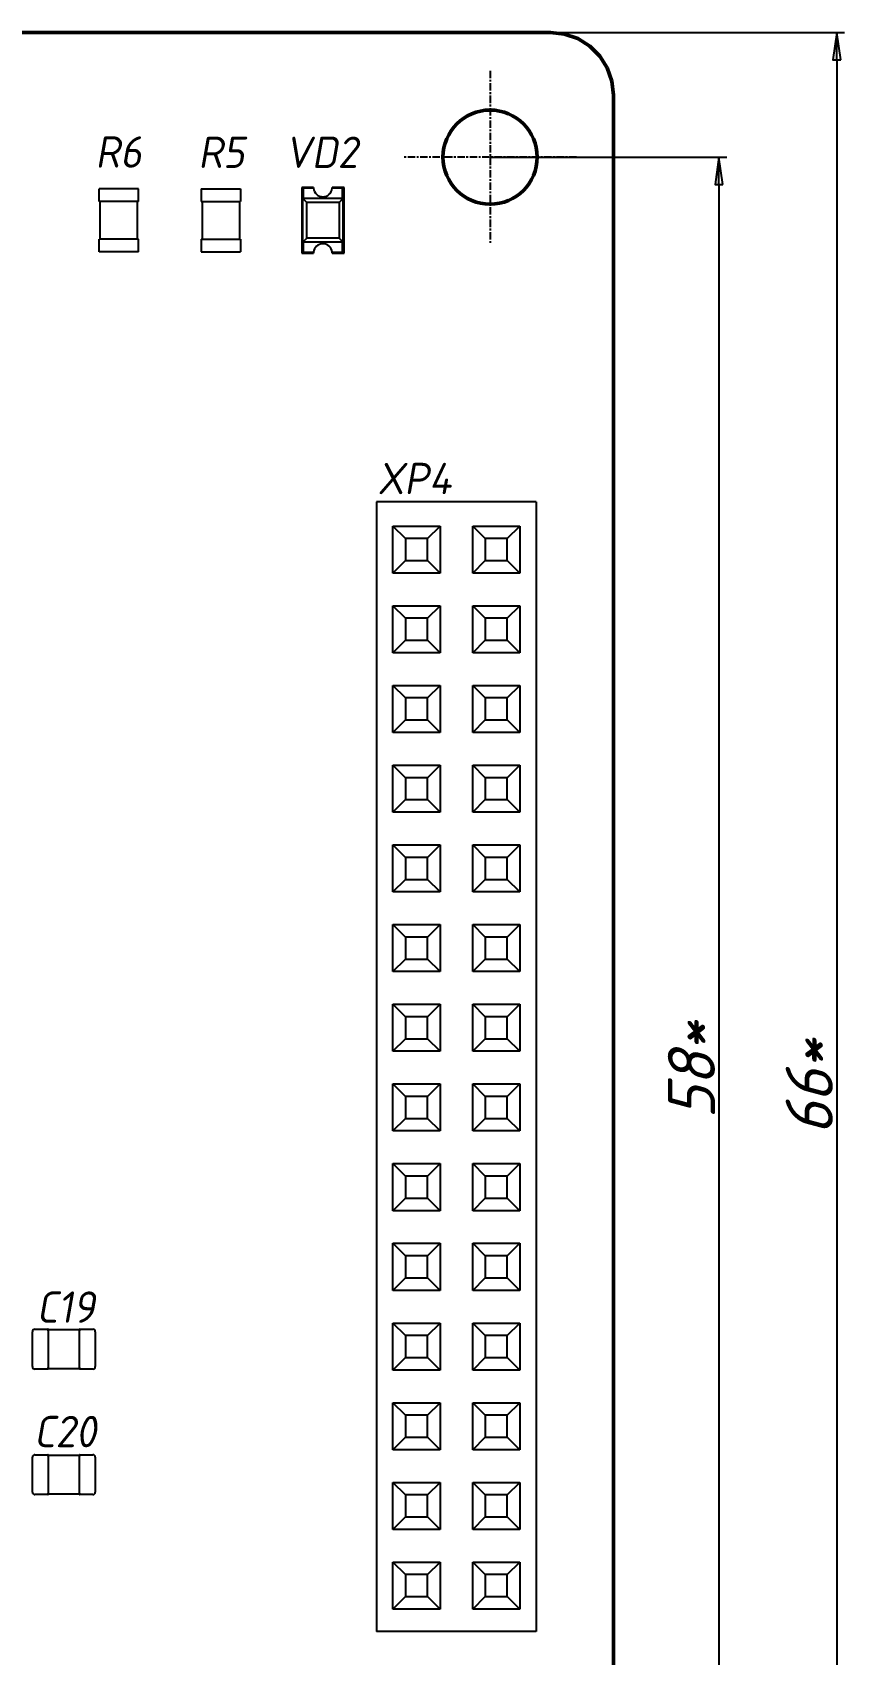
# Model space of a CAD drawing. Header units: inches. Extents: x -14 to 5184, y -66 to 1689.
# Drawn here: x 2704 to 2756, y 1071 to 1174.4 of the extents above; entities that cross this region are included whole.
import ezdxf

# ---------------------------------------------------------------- set-up
doc = ezdxf.new("R2010")
doc.units = ezdxf.units.IN
doc.header["$MEASUREMENT"] = 0
doc.linetypes.add('CHAIN', pattern=[0.7087, 0.4724, -0.0591, 0.1181, -0.0591])
for name, color, linetype, lineweight in [('Видимые тонкие (ГОСТ)', 7, 'Continuous', 25), ('Видимый контур (ГОСТ)', 7, 'Continuous', 50), ('Маркер центра (ГОСТ)', 7, 'Continuous', 25), ('Размер (ГОСТ)', 7, 'Continuous', 25)]:
    doc.layers.add(name, color=color, linetype=linetype, lineweight=lineweight)
doc.styles.add('Standart 3.0', font='gost_b.ttf', dxfattribs={"oblique": 15, "height": 3})
doc.styles.add('Standart2', font='gost_b.ttf', dxfattribs={"oblique": 10, "height": 2})
doc.dimstyles.new('Обычный (ГОСТ)', dxfattribs={"dimscale": 0.5, "dimtxt": 3.5, "dimasz": 3.5, "dimexe": 1, "dimexo": 0, "dimgap": 0.5, "dimtad": 1, "dimrnd": 1e-08, "dimtxsty": 'Standart 3.0', "dimblk": 'Filled-1', "dimblk1": 'Filled-1', "dimblk2": 'Filled-1', "dimcen": 0.09, "dimdle": 15, "dimclrd": 256, "dimclre": 256, "dimclrt": 256, "dimazin": 2, "dimtfac": 0.714286, "dimtmove": 0, "dimatfit": 3, "dimfxl": 1, "dimtolj": 1, "dimlwd": 25, "dimlwe": 25, "dimarcsym": 0})

# ---------------------------------------------------------------- blocks, each defined once
blk = doc.blocks.new('Filled-1')
at = {"color": 0}
for p, q in [((0, 0), (-1, 0.143)), ((-1, 0.143), (-1, -0.143)), ((-1, 0), (0, 0)), ((-1, -0.143), (0, 0))]:
    blk.add_line(p, q, dxfattribs=at)
at = {"color": 0, "flags": 128}
blk.add_lwpolyline([(-1, -0.143), (0, 0), (-1, 0.143), (-1, -0.143)], dxfattribs=at)
at = {"color": 0}
blk.add_solid([(-1, -0.143), (0, 0), (-1, 0.143), (-1, -0.143)], dxfattribs=at)
blk = doc.blocks.new('*D5')
at = {"layer": 'Размер (ГОСТ)', "lineweight": 25, "transparency": 16777216}
for p, q in [((2737.04, 1174.44), (2755.77, 1174.44)), ((2755.27, 1172.69), (2755.27, 1044.19)), ((2737.04, 1042.44), (2755.77, 1042.44))]:
    blk.add_line(p, q, dxfattribs=at)
at = {"layer": 'Размер (ГОСТ)', "lineweight": 25, "transparency": 16777216, "xscale": 1.75, "yscale": 1.75, "zscale": 1.75}
for p, rotation in [((2755.27, 1174.44), 90), ((2755.27, 1042.44), 270)]:
    blk.add_blockref('Filled-1', p, dxfattribs=dict(at, rotation=rotation))
at = {"layer": 'Размер (ГОСТ)', "transparency": 16777216, "insert": (2752.02, 1104.16), "char_height": 3, "attachment_point": 1, "rotation": 90, "style": 'Standart 3.0'}
blk.add_mtext('\\A1;{\\fGOST type B|b0|i0|c204|p0;66}*', dxfattribs=at)
blk = doc.blocks.new('*D6')
at = {"layer": 'Размер (ГОСТ)', "lineweight": 25, "transparency": 16777216}
for p, q in [((2733.19, 1166.49), (2748.27, 1166.49)), ((2747.77, 1164.74), (2747.77, 1052.21)), ((2733.04, 1050.46), (2748.27, 1050.46))]:
    blk.add_line(p, q, dxfattribs=at)
at = {"layer": 'Размер (ГОСТ)', "lineweight": 25, "transparency": 16777216, "xscale": 1.75, "yscale": 1.75, "zscale": 1.75}
for p, rotation in [((2747.77, 1166.49), 90), ((2747.77, 1050.46), 270)]:
    blk.add_blockref('Filled-1', p, dxfattribs=dict(at, rotation=rotation))
at = {"layer": 'Размер (ГОСТ)', "transparency": 16777216, "insert": (2744.52, 1103.37), "char_height": 3, "attachment_point": 1, "rotation": 90, "style": 'Standart 3.0'}
blk.add_mtext('\\A1; 58*', dxfattribs=at)

msp = doc.modelspace()

# ---------------------------------------------------------------- linework, layer by layer
at = {"layer": 'Видимые тонкие (ГОСТ)', "transparency": 33554687}
for p, q in [((2710.802, 1164.462), (2708.282, 1164.462)), ((2708.282, 1163.662), (2708.282, 1164.462)), ((2710.802, 1163.662), (2710.802, 1164.462)), ((2714.7817, 1164.462), (2717.3017, 1164.462)), ((2714.7817, 1164.462), (2714.7817, 1163.662)), ((2717.3017, 1164.462), (2717.3017, 1163.662)), ((2721.9418, 1164.562), (2721.1918, 1164.562)), ((2721.1918, 1164.562), (2721.1918, 1160.362)), ((2721.2918, 1164.5039), (2721.2918, 1163.862)), ((2721.9447, 1164.5039), (2721.2918, 1164.5039)), ((2723.7918, 1164.5039), (2723.139, 1164.5039)), ((2723.8918, 1164.562), (2723.1418, 1164.562)), ((2723.7918, 1163.862), (2723.7918, 1164.5039)), ((2723.8918, 1160.362), (2723.8918, 1164.562)), ((2710.802, 1163.662), (2708.282, 1163.662)), ((2708.342, 1163.662), (2708.342, 1161.262)), ((2710.742, 1161.262), (2710.742, 1163.662)), ((2714.7817, 1163.662), (2717.3017, 1163.662)), ((2714.8417, 1163.662), (2714.8417, 1161.262)), ((2717.2417, 1161.262), (2717.2417, 1163.662)), ((2721.2418, 1163.862), (2721.2472, 1163.862)), ((2721.2418, 1163.862), (2721.2418, 1161.062)), ((2721.2918, 1163.862), (2721.2472, 1163.862)), ((2721.5098, 1163.5995), (2721.2472, 1163.862)), ((2721.2918, 1163.862), (2723.7918, 1163.862)), ((2723.5739, 1163.5995), (2721.5098, 1163.5995)), ((2721.5098, 1161.3246), (2721.5098, 1163.5995)), ((2723.8365, 1163.862), (2723.5739, 1163.5995)), ((2723.5739, 1163.5995), (2723.5739, 1161.3246)), ((2723.8365, 1163.862), (2723.7918, 1163.862)), ((2723.8365, 1163.862), (2723.8418, 1163.862)), ((2723.8418, 1161.062), (2723.8418, 1163.862)), ((2710.802, 1161.262), (2708.282, 1161.262)), ((2708.282, 1160.462), (2708.282, 1161.262)), ((2710.802, 1160.462), (2710.802, 1161.262)), ((2714.7817, 1161.262), (2717.3017, 1161.262)), ((2714.7817, 1161.262), (2714.7817, 1160.462)), ((2717.3017, 1161.262), (2717.3017, 1160.462)), ((2721.2472, 1161.062), (2721.5098, 1161.3246)), ((2723.5739, 1161.3246), (2721.5098, 1161.3246)), ((2723.5739, 1161.3246), (2723.8365, 1161.062)), ((2710.802, 1160.462), (2708.282, 1160.462)), ((2714.7817, 1160.462), (2717.3017, 1160.462)), ((2721.1918, 1160.362), (2721.9418, 1160.362)), ((2721.2418, 1161.062), (2721.2472, 1161.062)), ((2721.2918, 1161.062), (2721.2472, 1161.062)), ((2721.2918, 1161.062), (2721.2918, 1160.4202)), ((2723.7918, 1161.062), (2721.2918, 1161.062)), ((2721.2918, 1160.4202), (2721.9447, 1160.4202)), ((2723.139, 1160.4202), (2723.7918, 1160.4202)), ((2723.1418, 1160.362), (2723.8918, 1160.362)), ((2723.8365, 1161.062), (2723.7918, 1161.062)), ((2723.7918, 1160.4202), (2723.7918, 1161.062)), ((2723.8365, 1161.062), (2723.8418, 1161.062)), ((2736.122, 1144.5122), (2725.962, 1144.5122)), ((2725.962, 1144.5122), (2725.962, 1072.514)), ((2736.122, 1144.5122), (2736.122, 1072.514)), ((2727.002, 1139.9722), (2727.002, 1142.9722)), ((2727.002, 1142.9722), (2730.002, 1142.9722)), ((2727.802, 1142.1722), (2727.002, 1142.9722)), ((2729.202, 1142.1722), (2730.002, 1142.9722)), ((2730.002, 1142.9722), (2730.002, 1139.9722)), ((2732.082, 1142.9722), (2735.082, 1142.9722)), ((2732.082, 1139.9722), (2732.082, 1142.9722)), ((2732.882, 1142.1722), (2732.082, 1142.9722)), ((2734.282, 1142.1722), (2735.082, 1142.9722)), ((2735.082, 1142.9722), (2735.082, 1139.9722)), ((2727.802, 1142.1722), (2727.802, 1140.7722)), ((2729.202, 1142.1722), (2727.802, 1142.1722)), ((2729.202, 1140.7722), (2729.202, 1142.1722)), ((2732.882, 1142.1722), (2732.882, 1140.7722)), ((2734.282, 1142.1722), (2732.882, 1142.1722)), ((2734.282, 1140.7722), (2734.282, 1142.1722)), ((2727.002, 1139.9722), (2727.802, 1140.7722)), ((2727.802, 1140.7722), (2729.202, 1140.7722)), ((2730.002, 1139.9722), (2729.202, 1140.7722)), ((2732.082, 1139.9722), (2732.882, 1140.7722)), ((2732.882, 1140.7722), (2734.282, 1140.7722)), ((2735.082, 1139.9722), (2734.282, 1140.7722)), ((2730.002, 1139.9722), (2727.002, 1139.9722)), ((2735.082, 1139.9722), (2732.082, 1139.9722)), ((2727.002, 1137.8922), (2730.002, 1137.8922)), ((2727.002, 1134.8922), (2727.002, 1137.8922)), ((2727.802, 1137.0922), (2727.002, 1137.8922)), ((2727.002, 1134.8922), (2727.002, 1137.8922)), ((2727.002, 1137.8922), (2730.002, 1137.8922)), ((2727.802, 1137.0922), (2727.002, 1137.8922)), ((2729.202, 1137.0922), (2730.002, 1137.8922)), ((2729.202, 1137.0922), (2730.002, 1137.8922)), ((2730.002, 1137.8922), (2730.002, 1134.8922)), ((2730.002, 1137.8922), (2730.002, 1134.8922)), ((2732.082, 1137.8922), (2735.082, 1137.8922)), ((2732.082, 1134.8922), (2732.082, 1137.8922)), ((2732.882, 1137.0922), (2732.082, 1137.8922)), ((2732.082, 1137.8922), (2735.082, 1137.8922)), ((2732.082, 1134.8922), (2732.082, 1137.8922)), ((2732.882, 1137.0922), (2732.082, 1137.8922)), ((2734.282, 1137.0922), (2735.082, 1137.8922)), ((2734.282, 1137.0922), (2735.082, 1137.8922)), ((2735.082, 1137.8922), (2735.082, 1134.8922)), ((2735.082, 1137.8922), (2735.082, 1134.8922)), ((2727.802, 1137.0922), (2727.802, 1135.6922)), ((2729.202, 1137.0922), (2727.802, 1137.0922)), ((2727.802, 1137.0922), (2727.802, 1135.6922)), ((2729.202, 1137.0922), (2727.802, 1137.0922)), ((2729.202, 1135.6922), (2729.202, 1137.0922)), ((2729.202, 1135.6922), (2729.202, 1137.0922)), ((2732.882, 1137.0922), (2732.882, 1135.6922)), ((2734.282, 1137.0922), (2732.882, 1137.0922)), ((2732.882, 1137.0922), (2732.882, 1135.6922)), ((2734.282, 1137.0922), (2732.882, 1137.0922)), ((2734.282, 1135.6922), (2734.282, 1137.0922)), ((2734.282, 1135.6922), (2734.282, 1137.0922)), ((2727.002, 1134.8922), (2727.802, 1135.6922)), ((2727.002, 1134.8922), (2727.802, 1135.6922)), ((2727.802, 1135.6922), (2729.202, 1135.6922)), ((2727.802, 1135.6922), (2729.202, 1135.6922)), ((2730.002, 1134.8922), (2729.202, 1135.6922)), ((2730.002, 1134.8922), (2729.202, 1135.6922)), ((2732.082, 1134.8922), (2732.882, 1135.6922)), ((2732.082, 1134.8922), (2732.882, 1135.6922)), ((2732.882, 1135.6922), (2734.282, 1135.6922)), ((2732.882, 1135.6922), (2734.282, 1135.6922)), ((2735.082, 1134.8922), (2734.282, 1135.6922)), ((2735.082, 1134.8922), (2734.282, 1135.6922)), ((2730.002, 1134.8922), (2727.002, 1134.8922)), ((2730.002, 1134.8922), (2727.002, 1134.8922)), ((2735.082, 1134.8922), (2732.082, 1134.8922)), ((2735.082, 1134.8922), (2732.082, 1134.8922)), ((2727.002, 1132.8122), (2730.002, 1132.8122)), ((2727.002, 1129.8122), (2727.002, 1132.8122)), ((2727.802, 1132.0122), (2727.002, 1132.8122)), ((2727.002, 1129.8122), (2727.002, 1132.8122)), ((2727.002, 1132.8122), (2730.002, 1132.8122)), ((2727.802, 1132.0122), (2727.002, 1132.8122)), ((2729.202, 1132.0122), (2730.002, 1132.8122)), ((2729.202, 1132.0122), (2730.002, 1132.8122)), ((2730.002, 1132.8122), (2730.002, 1129.8122)), ((2730.002, 1132.8122), (2730.002, 1129.8122)), ((2732.082, 1132.8122), (2735.082, 1132.8122)), ((2732.082, 1129.8122), (2732.082, 1132.8122)), ((2732.882, 1132.0122), (2732.082, 1132.8122)), ((2732.082, 1132.8122), (2735.082, 1132.8122)), ((2732.082, 1129.8122), (2732.082, 1132.8122)), ((2732.882, 1132.0122), (2732.082, 1132.8122)), ((2734.282, 1132.0122), (2735.082, 1132.8122)), ((2734.282, 1132.0122), (2735.082, 1132.8122)), ((2735.082, 1132.8122), (2735.082, 1129.8122)), ((2735.082, 1132.8122), (2735.082, 1129.8122)), ((2727.802, 1132.0122), (2727.802, 1130.6122)), ((2729.202, 1132.0122), (2727.802, 1132.0122)), ((2727.802, 1132.0122), (2727.802, 1130.6122)), ((2729.202, 1132.0122), (2727.802, 1132.0122)), ((2729.202, 1130.6122), (2729.202, 1132.0122)), ((2729.202, 1130.6122), (2729.202, 1132.0122)), ((2732.882, 1132.0122), (2732.882, 1130.6122)), ((2734.282, 1132.0122), (2732.882, 1132.0122)), ((2732.882, 1132.0122), (2732.882, 1130.6122)), ((2734.282, 1132.0122), (2732.882, 1132.0122)), ((2734.282, 1130.6122), (2734.282, 1132.0122)), ((2734.282, 1130.6122), (2734.282, 1132.0122)), ((2727.002, 1129.8122), (2727.802, 1130.6122)), ((2727.002, 1129.8122), (2727.802, 1130.6122)), ((2727.802, 1130.6122), (2729.202, 1130.6122)), ((2727.802, 1130.6122), (2729.202, 1130.6122)), ((2730.002, 1129.8122), (2729.202, 1130.6122)), ((2730.002, 1129.8122), (2729.202, 1130.6122)), ((2732.082, 1129.8122), (2732.882, 1130.6122)), ((2732.082, 1129.8122), (2732.882, 1130.6122)), ((2732.882, 1130.6122), (2734.282, 1130.6122)), ((2732.882, 1130.6122), (2734.282, 1130.6122)), ((2735.082, 1129.8122), (2734.282, 1130.6122)), ((2735.082, 1129.8122), (2734.282, 1130.6122)), ((2730.002, 1129.8122), (2727.002, 1129.8122)), ((2730.002, 1129.8122), (2727.002, 1129.8122)), ((2735.082, 1129.8122), (2732.082, 1129.8122)), ((2735.082, 1129.8122), (2732.082, 1129.8122)), ((2727.002, 1127.7322), (2730.002, 1127.7322)), ((2727.002, 1124.7322), (2727.002, 1127.7322)), ((2727.802, 1126.9322), (2727.002, 1127.7322)), ((2727.002, 1124.7322), (2727.002, 1127.7322)), ((2727.002, 1127.7322), (2730.002, 1127.7322)), ((2727.802, 1126.9322), (2727.002, 1127.7322)), ((2729.202, 1126.9322), (2730.002, 1127.7322)), ((2729.202, 1126.9322), (2730.002, 1127.7322)), ((2730.002, 1127.7322), (2730.002, 1124.7322)), ((2730.002, 1127.7322), (2730.002, 1124.7322)), ((2732.082, 1127.7322), (2735.082, 1127.7322)), ((2732.082, 1124.7322), (2732.082, 1127.7322)), ((2732.882, 1126.9322), (2732.082, 1127.7322)), ((2732.082, 1127.7322), (2735.082, 1127.7322)), ((2732.082, 1124.7322), (2732.082, 1127.7322)), ((2732.882, 1126.9322), (2732.082, 1127.7322)), ((2734.282, 1126.9322), (2735.082, 1127.7322)), ((2734.282, 1126.9322), (2735.082, 1127.7322)), ((2735.082, 1127.7322), (2735.082, 1124.7322)), ((2735.082, 1127.7322), (2735.082, 1124.7322)), ((2727.802, 1126.9322), (2727.802, 1125.5322)), ((2729.202, 1126.9322), (2727.802, 1126.9322)), ((2727.802, 1126.9322), (2727.802, 1125.5322)), ((2729.202, 1126.9322), (2727.802, 1126.9322)), ((2729.202, 1125.5322), (2729.202, 1126.9322)), ((2729.202, 1125.5322), (2729.202, 1126.9322)), ((2732.882, 1126.9322), (2732.882, 1125.5322)), ((2734.282, 1126.9322), (2732.882, 1126.9322)), ((2732.882, 1126.9322), (2732.882, 1125.5322)), ((2734.282, 1126.9322), (2732.882, 1126.9322)), ((2734.282, 1125.5322), (2734.282, 1126.9322)), ((2734.282, 1125.5322), (2734.282, 1126.9322)), ((2727.002, 1124.7322), (2727.802, 1125.5322)), ((2727.002, 1124.7322), (2727.802, 1125.5322)), ((2727.802, 1125.5322), (2729.202, 1125.5322)), ((2727.802, 1125.5322), (2729.202, 1125.5322)), ((2730.002, 1124.7322), (2729.202, 1125.5322)), ((2730.002, 1124.7322), (2729.202, 1125.5322)), ((2732.082, 1124.7322), (2732.882, 1125.5322)), ((2732.082, 1124.7322), (2732.882, 1125.5322)), ((2732.882, 1125.5322), (2734.282, 1125.5322)), ((2732.882, 1125.5322), (2734.282, 1125.5322)), ((2735.082, 1124.7322), (2734.282, 1125.5322)), ((2735.082, 1124.7322), (2734.282, 1125.5322)), ((2730.002, 1124.7322), (2727.002, 1124.7322)), ((2730.002, 1124.7322), (2727.002, 1124.7322)), ((2735.082, 1124.7322), (2732.082, 1124.7322)), ((2735.082, 1124.7322), (2732.082, 1124.7322)), ((2727.002, 1122.6522), (2730.002, 1122.6522)), ((2727.002, 1119.6522), (2727.002, 1122.6522)), ((2727.802, 1121.8522), (2727.002, 1122.6522)), ((2727.002, 1119.6522), (2727.002, 1122.6522)), ((2727.002, 1122.6522), (2730.002, 1122.6522)), ((2727.802, 1121.8522), (2727.002, 1122.6522)), ((2729.202, 1121.8522), (2730.002, 1122.6522)), ((2729.202, 1121.8522), (2730.002, 1122.6522)), ((2730.002, 1122.6522), (2730.002, 1119.6522)), ((2730.002, 1122.6522), (2730.002, 1119.6522)), ((2732.082, 1122.6522), (2735.082, 1122.6522)), ((2732.082, 1119.6522), (2732.082, 1122.6522)), ((2732.882, 1121.8522), (2732.082, 1122.6522)), ((2732.082, 1122.6522), (2735.082, 1122.6522)), ((2732.082, 1119.6522), (2732.082, 1122.6522)), ((2732.882, 1121.8522), (2732.082, 1122.6522)), ((2734.282, 1121.8522), (2735.082, 1122.6522)), ((2734.282, 1121.8522), (2735.082, 1122.6522)), ((2735.082, 1122.6522), (2735.082, 1119.6522)), ((2735.082, 1122.6522), (2735.082, 1119.6522)), ((2727.802, 1121.8522), (2727.802, 1120.4522)), ((2729.202, 1121.8522), (2727.802, 1121.8522)), ((2727.802, 1121.8522), (2727.802, 1120.4522)), ((2729.202, 1121.8522), (2727.802, 1121.8522)), ((2729.202, 1120.4522), (2729.202, 1121.8522)), ((2729.202, 1120.4522), (2729.202, 1121.8522)), ((2732.882, 1121.8522), (2732.882, 1120.4522)), ((2734.282, 1121.8522), (2732.882, 1121.8522)), ((2732.882, 1121.8522), (2732.882, 1120.4522)), ((2734.282, 1121.8522), (2732.882, 1121.8522)), ((2734.282, 1120.4522), (2734.282, 1121.8522)), ((2734.282, 1120.4522), (2734.282, 1121.8522)), ((2727.002, 1119.6522), (2727.802, 1120.4522)), ((2727.002, 1119.6522), (2727.802, 1120.4522)), ((2727.802, 1120.4522), (2729.202, 1120.4522)), ((2727.802, 1120.4522), (2729.202, 1120.4522)), ((2730.002, 1119.6522), (2729.202, 1120.4522)), ((2730.002, 1119.6522), (2729.202, 1120.4522)), ((2732.082, 1119.6522), (2732.882, 1120.4522)), ((2732.082, 1119.6522), (2732.882, 1120.4522)), ((2732.882, 1120.4522), (2734.282, 1120.4522)), ((2732.882, 1120.4522), (2734.282, 1120.4522)), ((2735.082, 1119.6522), (2734.282, 1120.4522)), ((2735.082, 1119.6522), (2734.282, 1120.4522)), ((2730.002, 1119.6522), (2727.002, 1119.6522)), ((2730.002, 1119.6522), (2727.002, 1119.6522)), ((2735.082, 1119.6522), (2732.082, 1119.6522)), ((2735.082, 1119.6522), (2732.082, 1119.6522)), ((2727.002, 1117.5722), (2730.002, 1117.5722)), ((2727.002, 1114.5722), (2727.002, 1117.5722)), ((2727.802, 1116.7722), (2727.002, 1117.5722)), ((2727.002, 1114.5722), (2727.002, 1117.5722)), ((2727.002, 1117.5722), (2730.002, 1117.5722)), ((2727.802, 1116.7722), (2727.002, 1117.5722)), ((2727.802, 1116.7722), (2727.802, 1115.3722)), ((2729.202, 1116.7722), (2727.802, 1116.7722)), ((2727.802, 1116.7722), (2727.802, 1115.3722)), ((2729.202, 1116.7722), (2727.802, 1116.7722)), ((2729.202, 1116.7722), (2730.002, 1117.5722)), ((2729.202, 1116.7722), (2730.002, 1117.5722)), ((2729.202, 1115.3722), (2729.202, 1116.7722)), ((2729.202, 1115.3722), (2729.202, 1116.7722)), ((2730.002, 1117.5722), (2730.002, 1114.5722)), ((2730.002, 1117.5722), (2730.002, 1114.5722)), ((2732.082, 1117.5722), (2735.082, 1117.5722)), ((2732.082, 1114.5722), (2732.082, 1117.5722)), ((2732.882, 1116.7722), (2732.082, 1117.5722)), ((2732.082, 1117.5722), (2735.082, 1117.5722)), ((2732.082, 1114.5722), (2732.082, 1117.5722)), ((2732.882, 1116.7722), (2732.082, 1117.5722)), ((2732.882, 1116.7722), (2732.882, 1115.3722)), ((2734.282, 1116.7722), (2732.882, 1116.7722)), ((2732.882, 1116.7722), (2732.882, 1115.3722)), ((2734.282, 1116.7722), (2732.882, 1116.7722)), ((2734.282, 1116.7722), (2735.082, 1117.5722)), ((2734.282, 1116.7722), (2735.082, 1117.5722)), ((2734.282, 1115.3722), (2734.282, 1116.7722)), ((2734.282, 1115.3722), (2734.282, 1116.7722)), ((2735.082, 1117.5722), (2735.082, 1114.5722)), ((2735.082, 1117.5722), (2735.082, 1114.5722)), ((2727.002, 1114.5722), (2727.802, 1115.3722)), ((2727.002, 1114.5722), (2727.802, 1115.3722)), ((2727.802, 1115.3722), (2729.202, 1115.3722)), ((2727.802, 1115.3722), (2729.202, 1115.3722)), ((2730.002, 1114.5722), (2729.202, 1115.3722)), ((2730.002, 1114.5722), (2729.202, 1115.3722)), ((2732.082, 1114.5722), (2732.882, 1115.3722)), ((2732.082, 1114.5722), (2732.882, 1115.3722)), ((2732.882, 1115.3722), (2734.282, 1115.3722)), ((2732.882, 1115.3722), (2734.282, 1115.3722)), ((2735.082, 1114.5722), (2734.282, 1115.3722)), ((2735.082, 1114.5722), (2734.282, 1115.3722)), ((2730.002, 1114.5722), (2727.002, 1114.5722)), ((2730.002, 1114.5722), (2727.002, 1114.5722)), ((2735.082, 1114.5722), (2732.082, 1114.5722)), ((2735.082, 1114.5722), (2732.082, 1114.5722)), ((2727.002, 1112.4922), (2730.002, 1112.4922)), ((2727.002, 1109.4922), (2727.002, 1112.4922)), ((2727.802, 1111.6922), (2727.002, 1112.4922)), ((2727.002, 1109.4922), (2727.002, 1112.4922)), ((2727.002, 1112.4922), (2730.002, 1112.4922)), ((2727.802, 1111.6922), (2727.002, 1112.4922)), ((2727.802, 1111.6922), (2727.802, 1110.2922)), ((2729.202, 1111.6922), (2727.802, 1111.6922)), ((2727.802, 1111.6922), (2727.802, 1110.2922)), ((2729.202, 1111.6922), (2727.802, 1111.6922)), ((2729.202, 1111.6922), (2730.002, 1112.4922)), ((2729.202, 1111.6922), (2730.002, 1112.4922)), ((2729.202, 1110.2922), (2729.202, 1111.6922)), ((2729.202, 1110.2922), (2729.202, 1111.6922)), ((2730.002, 1112.4922), (2730.002, 1109.4922)), ((2730.002, 1112.4922), (2730.002, 1109.4922)), ((2732.082, 1112.4922), (2735.082, 1112.4922)), ((2732.082, 1109.4922), (2732.082, 1112.4922)), ((2732.882, 1111.6922), (2732.082, 1112.4922)), ((2732.082, 1112.4922), (2735.082, 1112.4922)), ((2732.082, 1109.4922), (2732.082, 1112.4922)), ((2732.882, 1111.6922), (2732.082, 1112.4922)), ((2732.882, 1111.6922), (2732.882, 1110.2922)), ((2734.282, 1111.6922), (2732.882, 1111.6922)), ((2732.882, 1111.6922), (2732.882, 1110.2922)), ((2734.282, 1111.6922), (2732.882, 1111.6922)), ((2734.282, 1111.6922), (2735.082, 1112.4922)), ((2734.282, 1111.6922), (2735.082, 1112.4922)), ((2734.282, 1110.2922), (2734.282, 1111.6922)), ((2734.282, 1110.2922), (2734.282, 1111.6922)), ((2735.082, 1112.4922), (2735.082, 1109.4922)), ((2735.082, 1112.4922), (2735.082, 1109.4922)), ((2727.002, 1109.4922), (2727.802, 1110.2922)), ((2727.002, 1109.4922), (2727.802, 1110.2922)), ((2730.002, 1109.4922), (2727.002, 1109.4922)), ((2730.002, 1109.4922), (2727.002, 1109.4922)), ((2727.802, 1110.2922), (2729.202, 1110.2922)), ((2727.802, 1110.2922), (2729.202, 1110.2922)), ((2730.002, 1109.4922), (2729.202, 1110.2922)), ((2730.002, 1109.4922), (2729.202, 1110.2922)), ((2732.082, 1109.4922), (2732.882, 1110.2922)), ((2732.082, 1109.4922), (2732.882, 1110.2922)), ((2735.082, 1109.4922), (2732.082, 1109.4922)), ((2735.082, 1109.4922), (2732.082, 1109.4922)), ((2732.882, 1110.2922), (2734.282, 1110.2922)), ((2732.882, 1110.2922), (2734.282, 1110.2922)), ((2735.082, 1109.4922), (2734.282, 1110.2922)), ((2735.082, 1109.4922), (2734.282, 1110.2922)), ((2727.002, 1107.4122), (2730.002, 1107.4122)), ((2727.002, 1104.4122), (2727.002, 1107.4122)), ((2727.802, 1106.6122), (2727.002, 1107.4122)), ((2727.002, 1104.4122), (2727.002, 1107.4122)), ((2727.002, 1107.4122), (2730.002, 1107.4122)), ((2727.802, 1106.6122), (2727.002, 1107.4122)), ((2729.202, 1106.6122), (2730.002, 1107.4122)), ((2729.202, 1106.6122), (2730.002, 1107.4122)), ((2730.002, 1107.4122), (2730.002, 1104.4122)), ((2730.002, 1107.4122), (2730.002, 1104.4122)), ((2732.082, 1107.4122), (2735.082, 1107.4122)), ((2732.082, 1104.4122), (2732.082, 1107.4122)), ((2732.882, 1106.6122), (2732.082, 1107.4122)), ((2732.082, 1107.4122), (2735.082, 1107.4122)), ((2732.082, 1104.4122), (2732.082, 1107.4122)), ((2732.882, 1106.6122), (2732.082, 1107.4122)), ((2734.282, 1106.6122), (2735.082, 1107.4122)), ((2734.282, 1106.6122), (2735.082, 1107.4122)), ((2735.082, 1107.4122), (2735.082, 1104.4122)), ((2735.082, 1107.4122), (2735.082, 1104.4122)), ((2727.802, 1106.6122), (2727.802, 1105.2122)), ((2729.202, 1106.6122), (2727.802, 1106.6122)), ((2727.802, 1106.6122), (2727.802, 1105.2122)), ((2729.202, 1106.6122), (2727.802, 1106.6122)), ((2729.202, 1105.2122), (2729.202, 1106.6122)), ((2729.202, 1105.2122), (2729.202, 1106.6122)), ((2732.882, 1106.6122), (2732.882, 1105.2122)), ((2734.282, 1106.6122), (2732.882, 1106.6122)), ((2732.882, 1106.6122), (2732.882, 1105.2122)), ((2734.282, 1106.6122), (2732.882, 1106.6122)), ((2734.282, 1105.2122), (2734.282, 1106.6122)), ((2734.282, 1105.2122), (2734.282, 1106.6122)), ((2727.002, 1104.4122), (2727.802, 1105.2122)), ((2727.002, 1104.4122), (2727.802, 1105.2122)), ((2730.002, 1104.4122), (2727.002, 1104.4122)), ((2730.002, 1104.4122), (2727.002, 1104.4122)), ((2727.802, 1105.2122), (2729.202, 1105.2122)), ((2727.802, 1105.2122), (2729.202, 1105.2122)), ((2730.002, 1104.4122), (2729.202, 1105.2122)), ((2730.002, 1104.4122), (2729.202, 1105.2122)), ((2732.082, 1104.4122), (2732.882, 1105.2122)), ((2732.082, 1104.4122), (2732.882, 1105.2122)), ((2735.082, 1104.4122), (2732.082, 1104.4122)), ((2735.082, 1104.4122), (2732.082, 1104.4122)), ((2732.882, 1105.2122), (2734.282, 1105.2122)), ((2732.882, 1105.2122), (2734.282, 1105.2122)), ((2735.082, 1104.4122), (2734.282, 1105.2122)), ((2735.082, 1104.4122), (2734.282, 1105.2122)), ((2727.002, 1102.3322), (2730.002, 1102.3322)), ((2727.002, 1099.3322), (2727.002, 1102.3322)), ((2727.802, 1101.5322), (2727.002, 1102.3322)), ((2727.002, 1099.3322), (2727.002, 1102.3322)), ((2727.002, 1102.3322), (2730.002, 1102.3322)), ((2727.802, 1101.5322), (2727.002, 1102.3322)), ((2729.202, 1101.5322), (2730.002, 1102.3322)), ((2729.202, 1101.5322), (2730.002, 1102.3322)), ((2730.002, 1102.3322), (2730.002, 1099.3322)), ((2730.002, 1102.3322), (2730.002, 1099.3322)), ((2732.082, 1102.3322), (2735.082, 1102.3322)), ((2732.082, 1099.3322), (2732.082, 1102.3322)), ((2732.882, 1101.5322), (2732.082, 1102.3322)), ((2732.082, 1102.3322), (2735.082, 1102.3322)), ((2732.082, 1099.3322), (2732.082, 1102.3322)), ((2732.882, 1101.5322), (2732.082, 1102.3322)), ((2734.282, 1101.5322), (2735.082, 1102.3322)), ((2734.282, 1101.5322), (2735.082, 1102.3322)), ((2735.082, 1102.3322), (2735.082, 1099.3322)), ((2735.082, 1102.3322), (2735.082, 1099.3322)), ((2727.802, 1101.5322), (2727.802, 1100.1322)), ((2729.202, 1101.5322), (2727.802, 1101.5322)), ((2727.802, 1101.5322), (2727.802, 1100.1322)), ((2729.202, 1101.5322), (2727.802, 1101.5322)), ((2729.202, 1100.1322), (2729.202, 1101.5322)), ((2729.202, 1100.1322), (2729.202, 1101.5322)), ((2732.882, 1101.5322), (2732.882, 1100.1322)), ((2734.282, 1101.5322), (2732.882, 1101.5322)), ((2732.882, 1101.5322), (2732.882, 1100.1322)), ((2734.282, 1101.5322), (2732.882, 1101.5322)), ((2734.282, 1100.1322), (2734.282, 1101.5322)), ((2734.282, 1100.1322), (2734.282, 1101.5322)), ((2727.002, 1099.3322), (2727.802, 1100.1322)), ((2727.002, 1099.3322), (2727.802, 1100.1322)), ((2730.002, 1099.3322), (2727.002, 1099.3322)), ((2730.002, 1099.3322), (2727.002, 1099.3322)), ((2727.802, 1100.1322), (2729.202, 1100.1322)), ((2727.802, 1100.1322), (2729.202, 1100.1322)), ((2730.002, 1099.3322), (2729.202, 1100.1322)), ((2730.002, 1099.3322), (2729.202, 1100.1322)), ((2732.082, 1099.3322), (2732.882, 1100.1322)), ((2732.082, 1099.3322), (2732.882, 1100.1322)), ((2735.082, 1099.3322), (2732.082, 1099.3322)), ((2735.082, 1099.3322), (2732.082, 1099.3322)), ((2732.882, 1100.1322), (2734.282, 1100.1322)), ((2732.882, 1100.1322), (2734.282, 1100.1322)), ((2735.082, 1099.3322), (2734.282, 1100.1322)), ((2735.082, 1099.3322), (2734.282, 1100.1322)), ((2727.002, 1097.2522), (2730.002, 1097.2522)), ((2727.002, 1094.2522), (2727.002, 1097.2522)), ((2727.802, 1096.4522), (2727.002, 1097.2522)), ((2727.002, 1094.2522), (2727.002, 1097.2522)), ((2727.002, 1097.2522), (2730.002, 1097.2522)), ((2727.802, 1096.4522), (2727.002, 1097.2522)), ((2729.202, 1096.4522), (2730.002, 1097.2522)), ((2729.202, 1096.4522), (2730.002, 1097.2522)), ((2730.002, 1097.2522), (2730.002, 1094.2522)), ((2730.002, 1097.2522), (2730.002, 1094.2522)), ((2732.082, 1097.2522), (2735.082, 1097.2522)), ((2732.082, 1094.2522), (2732.082, 1097.2522)), ((2732.882, 1096.4522), (2732.082, 1097.2522)), ((2732.082, 1097.2522), (2735.082, 1097.2522)), ((2732.082, 1094.2522), (2732.082, 1097.2522)), ((2732.882, 1096.4522), (2732.082, 1097.2522)), ((2734.282, 1096.4522), (2735.082, 1097.2522)), ((2734.282, 1096.4522), (2735.082, 1097.2522)), ((2735.082, 1097.2522), (2735.082, 1094.2522)), ((2735.082, 1097.2522), (2735.082, 1094.2522)), ((2727.802, 1096.4522), (2727.802, 1095.0522)), ((2729.202, 1096.4522), (2727.802, 1096.4522)), ((2727.802, 1096.4522), (2727.802, 1095.0522)), ((2729.202, 1096.4522), (2727.802, 1096.4522)), ((2729.202, 1095.0522), (2729.202, 1096.4522)), ((2729.202, 1095.0522), (2729.202, 1096.4522)), ((2732.882, 1096.4522), (2732.882, 1095.0522)), ((2734.282, 1096.4522), (2732.882, 1096.4522)), ((2732.882, 1096.4522), (2732.882, 1095.0522)), ((2734.282, 1096.4522), (2732.882, 1096.4522)), ((2734.282, 1095.0522), (2734.282, 1096.4522)), ((2734.282, 1095.0522), (2734.282, 1096.4522)), ((2727.002, 1094.2522), (2727.802, 1095.0522)), ((2727.002, 1094.2522), (2727.802, 1095.0522)), ((2727.802, 1095.0522), (2729.202, 1095.0522)), ((2727.802, 1095.0522), (2729.202, 1095.0522)), ((2730.002, 1094.2522), (2729.202, 1095.0522)), ((2730.002, 1094.2522), (2729.202, 1095.0522)), ((2732.082, 1094.2522), (2732.882, 1095.0522)), ((2732.082, 1094.2522), (2732.882, 1095.0522)), ((2732.882, 1095.0522), (2734.282, 1095.0522)), ((2732.882, 1095.0522), (2734.282, 1095.0522)), ((2735.082, 1094.2522), (2734.282, 1095.0522)), ((2735.082, 1094.2522), (2734.282, 1095.0522)), ((2730.002, 1094.2522), (2727.002, 1094.2522)), ((2730.002, 1094.2522), (2727.002, 1094.2522)), ((2735.082, 1094.2522), (2732.082, 1094.2522)), ((2735.082, 1094.2522), (2732.082, 1094.2522)), ((2727.002, 1092.1722), (2730.002, 1092.1722)), ((2727.002, 1089.1722), (2727.002, 1092.1722)), ((2727.802, 1091.3722), (2727.002, 1092.1722)), ((2727.002, 1089.1722), (2727.002, 1092.1722)), ((2727.002, 1092.1722), (2730.002, 1092.1722)), ((2727.802, 1091.3722), (2727.002, 1092.1722)), ((2729.202, 1091.3722), (2730.002, 1092.1722)), ((2729.202, 1091.3722), (2730.002, 1092.1722)), ((2730.002, 1092.1722), (2730.002, 1089.1722)), ((2730.002, 1092.1722), (2730.002, 1089.1722)), ((2732.082, 1092.1722), (2735.082, 1092.1722)), ((2732.082, 1089.1722), (2732.082, 1092.1722)), ((2732.882, 1091.3722), (2732.082, 1092.1722)), ((2732.082, 1092.1722), (2735.082, 1092.1722)), ((2732.082, 1089.1722), (2732.082, 1092.1722)), ((2732.882, 1091.3722), (2732.082, 1092.1722)), ((2734.282, 1091.3722), (2735.082, 1092.1722)), ((2734.282, 1091.3722), (2735.082, 1092.1722)), ((2735.082, 1092.1722), (2735.082, 1089.1722)), ((2735.082, 1092.1722), (2735.082, 1089.1722)), ((2704.0421, 1089.3957), (2704.0421, 1091.6157)), ((2704.2021, 1091.7757), (2705.0221, 1091.7757)), ((2705.0421, 1091.7557), (2707.0421, 1091.7557)), ((2705.0421, 1091.6757), (2705.0421, 1091.7557)), ((2705.0421, 1091.6757), (2705.0421, 1089.3357)), ((2705.0421, 1091.6557), (2705.0421, 1089.3557)), ((2707.0421, 1091.7557), (2707.0421, 1091.6757)), ((2707.0421, 1089.3357), (2707.0421, 1091.6757)), ((2707.0421, 1089.3557), (2707.0421, 1091.6557)), ((2707.0621, 1091.7757), (2707.8821, 1091.7757)), ((2708.0421, 1091.6157), (2708.0421, 1089.3957)), ((2727.802, 1091.3722), (2727.802, 1089.9722)), ((2729.202, 1091.3722), (2727.802, 1091.3722)), ((2727.802, 1091.3722), (2727.802, 1089.9722)), ((2729.202, 1091.3722), (2727.802, 1091.3722)), ((2729.202, 1089.9722), (2729.202, 1091.3722)), ((2729.202, 1089.9722), (2729.202, 1091.3722)), ((2732.882, 1091.3722), (2732.882, 1089.9722)), ((2734.282, 1091.3722), (2732.882, 1091.3722)), ((2732.882, 1091.3722), (2732.882, 1089.9722)), ((2734.282, 1091.3722), (2732.882, 1091.3722)), ((2734.282, 1089.9722), (2734.282, 1091.3722)), ((2734.282, 1089.9722), (2734.282, 1091.3722)), ((2727.002, 1089.1722), (2727.802, 1089.9722)), ((2727.002, 1089.1722), (2727.802, 1089.9722)), ((2727.802, 1089.9722), (2729.202, 1089.9722)), ((2727.802, 1089.9722), (2729.202, 1089.9722)), ((2730.002, 1089.1722), (2729.202, 1089.9722)), ((2730.002, 1089.1722), (2729.202, 1089.9722)), ((2732.082, 1089.1722), (2732.882, 1089.9722)), ((2732.082, 1089.1722), (2732.882, 1089.9722)), ((2732.882, 1089.9722), (2734.282, 1089.9722)), ((2732.882, 1089.9722), (2734.282, 1089.9722)), ((2735.082, 1089.1722), (2734.282, 1089.9722)), ((2735.082, 1089.1722), (2734.282, 1089.9722)), ((2705.0221, 1089.2357), (2704.2021, 1089.2357)), ((2705.0421, 1089.2557), (2705.0421, 1089.3357)), ((2707.0421, 1089.2557), (2705.0421, 1089.2557)), ((2707.0421, 1089.3357), (2707.0421, 1089.2557)), ((2707.8821, 1089.2357), (2707.0621, 1089.2357)), ((2730.002, 1089.1722), (2727.002, 1089.1722)), ((2730.002, 1089.1722), (2727.002, 1089.1722)), ((2735.082, 1089.1722), (2732.082, 1089.1722)), ((2735.082, 1089.1722), (2732.082, 1089.1722)), ((2727.002, 1087.0922), (2730.002, 1087.0922)), ((2727.002, 1084.0922), (2727.002, 1087.0922)), ((2727.802, 1086.2922), (2727.002, 1087.0922)), ((2727.002, 1084.0922), (2727.002, 1087.0922)), ((2727.002, 1087.0922), (2730.002, 1087.0922)), ((2727.802, 1086.2922), (2727.002, 1087.0922)), ((2729.202, 1086.2922), (2730.002, 1087.0922)), ((2729.202, 1086.2922), (2730.002, 1087.0922)), ((2730.002, 1087.0922), (2730.002, 1084.0922)), ((2730.002, 1087.0922), (2730.002, 1084.0922)), ((2732.082, 1087.0922), (2735.082, 1087.0922)), ((2732.082, 1084.0922), (2732.082, 1087.0922)), ((2732.882, 1086.2922), (2732.082, 1087.0922)), ((2732.082, 1087.0922), (2735.082, 1087.0922)), ((2732.082, 1084.0922), (2732.082, 1087.0922)), ((2732.882, 1086.2922), (2732.082, 1087.0922)), ((2734.282, 1086.2922), (2735.082, 1087.0922)), ((2734.282, 1086.2922), (2735.082, 1087.0922)), ((2735.082, 1087.0922), (2735.082, 1084.0922)), ((2735.082, 1087.0922), (2735.082, 1084.0922)), ((2727.802, 1086.2922), (2727.802, 1084.8922)), ((2729.202, 1086.2922), (2727.802, 1086.2922)), ((2727.802, 1086.2922), (2727.802, 1084.8922)), ((2729.202, 1086.2922), (2727.802, 1086.2922)), ((2729.202, 1084.8922), (2729.202, 1086.2922)), ((2729.202, 1084.8922), (2729.202, 1086.2922)), ((2732.882, 1086.2922), (2732.882, 1084.8922)), ((2734.282, 1086.2922), (2732.882, 1086.2922)), ((2732.882, 1086.2922), (2732.882, 1084.8922)), ((2734.282, 1086.2922), (2732.882, 1086.2922)), ((2734.282, 1084.8922), (2734.282, 1086.2922)), ((2734.282, 1084.8922), (2734.282, 1086.2922)), ((2727.002, 1084.0922), (2727.802, 1084.8922)), ((2727.002, 1084.0922), (2727.802, 1084.8922)), ((2727.802, 1084.8922), (2729.202, 1084.8922)), ((2727.802, 1084.8922), (2729.202, 1084.8922)), ((2730.002, 1084.0922), (2729.202, 1084.8922)), ((2730.002, 1084.0922), (2729.202, 1084.8922)), ((2732.082, 1084.0922), (2732.882, 1084.8922)), ((2732.082, 1084.0922), (2732.882, 1084.8922)), ((2732.882, 1084.8922), (2734.282, 1084.8922)), ((2732.882, 1084.8922), (2734.282, 1084.8922)), ((2735.082, 1084.0922), (2734.282, 1084.8922)), ((2735.082, 1084.0922), (2734.282, 1084.8922)), ((2704.0421, 1081.3957), (2704.0421, 1083.6157)), ((2704.2021, 1083.7757), (2705.0221, 1083.7757)), ((2705.0421, 1083.7557), (2707.0421, 1083.7557)), ((2705.0421, 1083.6757), (2705.0421, 1083.7557)), ((2705.0421, 1083.6757), (2705.0421, 1081.3357)), ((2705.0421, 1083.6557), (2705.0421, 1081.3557)), ((2707.0421, 1083.7557), (2707.0421, 1083.6757)), ((2707.0421, 1081.3357), (2707.0421, 1083.6757)), ((2707.0421, 1081.3557), (2707.0421, 1083.6557)), ((2707.0621, 1083.7757), (2707.8821, 1083.7757)), ((2708.0421, 1083.6157), (2708.0421, 1081.3957)), ((2730.002, 1084.0922), (2727.002, 1084.0922)), ((2730.002, 1084.0922), (2727.002, 1084.0922)), ((2735.082, 1084.0922), (2732.082, 1084.0922)), ((2735.082, 1084.0922), (2732.082, 1084.0922)), ((2727.002, 1082.0122), (2730.002, 1082.0122)), ((2727.002, 1079.0122), (2727.002, 1082.0122)), ((2727.802, 1081.2122), (2727.002, 1082.0122)), ((2727.002, 1079.0122), (2727.002, 1082.0122)), ((2727.002, 1082.0122), (2730.002, 1082.0122)), ((2727.802, 1081.2122), (2727.002, 1082.0122)), ((2729.202, 1081.2122), (2730.002, 1082.0122)), ((2729.202, 1081.2122), (2730.002, 1082.0122)), ((2730.002, 1082.0122), (2730.002, 1079.0122)), ((2730.002, 1082.0122), (2730.002, 1079.0122)), ((2732.082, 1082.0122), (2735.082, 1082.0122)), ((2732.082, 1079.0122), (2732.082, 1082.0122)), ((2732.882, 1081.2122), (2732.082, 1082.0122)), ((2732.082, 1082.0122), (2735.082, 1082.0122)), ((2732.082, 1079.0122), (2732.082, 1082.0122)), ((2732.882, 1081.2122), (2732.082, 1082.0122)), ((2734.282, 1081.2122), (2735.082, 1082.0122)), ((2734.282, 1081.2122), (2735.082, 1082.0122)), ((2735.082, 1082.0122), (2735.082, 1079.0122)), ((2735.082, 1082.0122), (2735.082, 1079.0122)), ((2705.0221, 1081.2357), (2704.2021, 1081.2357)), ((2705.0421, 1081.2557), (2705.0421, 1081.3357)), ((2707.0421, 1081.2557), (2705.0421, 1081.2557)), ((2707.0421, 1081.3357), (2707.0421, 1081.2557)), ((2707.8821, 1081.2357), (2707.0621, 1081.2357)), ((2727.802, 1081.2122), (2727.802, 1079.8122)), ((2729.202, 1081.2122), (2727.802, 1081.2122)), ((2727.802, 1081.2122), (2727.802, 1079.8122)), ((2729.202, 1081.2122), (2727.802, 1081.2122)), ((2729.202, 1079.8122), (2729.202, 1081.2122)), ((2729.202, 1079.8122), (2729.202, 1081.2122)), ((2732.882, 1081.2122), (2732.882, 1079.8122)), ((2734.282, 1081.2122), (2732.882, 1081.2122)), ((2732.882, 1081.2122), (2732.882, 1079.8122)), ((2734.282, 1081.2122), (2732.882, 1081.2122)), ((2734.282, 1079.8122), (2734.282, 1081.2122)), ((2734.282, 1079.8122), (2734.282, 1081.2122)), ((2727.002, 1079.0122), (2727.802, 1079.8122)), ((2727.002, 1079.0122), (2727.802, 1079.8122)), ((2727.802, 1079.8122), (2729.202, 1079.8122)), ((2727.802, 1079.8122), (2729.202, 1079.8122)), ((2730.002, 1079.0122), (2729.202, 1079.8122)), ((2730.002, 1079.0122), (2729.202, 1079.8122)), ((2732.082, 1079.0122), (2732.882, 1079.8122)), ((2732.082, 1079.0122), (2732.882, 1079.8122)), ((2732.882, 1079.8122), (2734.282, 1079.8122)), ((2732.882, 1079.8122), (2734.282, 1079.8122)), ((2735.082, 1079.0122), (2734.282, 1079.8122)), ((2735.082, 1079.0122), (2734.282, 1079.8122)), ((2730.002, 1079.0122), (2727.002, 1079.0122)), ((2730.002, 1079.0122), (2727.002, 1079.0122)), ((2735.082, 1079.0122), (2732.082, 1079.0122)), ((2735.082, 1079.0122), (2732.082, 1079.0122)), ((2727.002, 1076.9322), (2730.002, 1076.9322)), ((2727.002, 1073.9322), (2727.002, 1076.9322)), ((2727.802, 1076.1322), (2727.002, 1076.9322)), ((2729.202, 1076.1322), (2730.002, 1076.9322)), ((2730.002, 1076.9322), (2730.002, 1073.9322)), ((2732.082, 1076.9322), (2735.082, 1076.9322)), ((2732.082, 1073.9322), (2732.082, 1076.9322)), ((2732.882, 1076.1322), (2732.082, 1076.9322)), ((2734.282, 1076.1322), (2735.082, 1076.9322)), ((2735.082, 1076.9322), (2735.082, 1073.9322)), ((2727.802, 1076.1322), (2727.802, 1074.7322)), ((2729.202, 1076.1322), (2727.802, 1076.1322)), ((2729.202, 1074.7322), (2729.202, 1076.1322)), ((2732.882, 1076.1322), (2732.882, 1074.7322)), ((2734.282, 1076.1322), (2732.882, 1076.1322)), ((2734.282, 1074.7322), (2734.282, 1076.1322)), ((2727.002, 1073.9322), (2727.802, 1074.7322)), ((2727.802, 1074.7322), (2729.202, 1074.7322)), ((2730.002, 1073.9322), (2729.202, 1074.7322)), ((2732.082, 1073.9322), (2732.882, 1074.7322)), ((2732.882, 1074.7322), (2734.282, 1074.7322)), ((2735.082, 1073.9322), (2734.282, 1074.7322)), ((2730.002, 1073.9322), (2727.002, 1073.9322)), ((2735.082, 1073.9322), (2732.082, 1073.9322)), ((2736.122, 1072.514), (2725.962, 1072.514))]:
    msp.add_line(p, q, dxfattribs=at)
for centre, radius, start, end in [((2722.5418, 1164.562), 0.6, 180.00001, 185.559214), ((2722.5418, 1164.562), 0.6, 185.559214, 354.440806), ((2722.5418, 1164.562), 0.6, 354.440806, 0.00001), ((2722.5418, 1160.362), 0.6, 174.440806, 180.00001), ((2722.5418, 1160.362), 0.6, 5.559214, 174.440806), ((2722.5418, 1160.362), 0.6, 0.00001, 5.559214), ((2704.2021, 1091.6157), 0.16, 90.00001, 180.00001), ((2705.0221, 1091.7557), 0.02, 0.00001, 90.00001), ((2707.0621, 1091.7557), 0.02, 90.00001, 180.00001), ((2707.8821, 1091.6157), 0.16, 0.00001, 90.00001), ((2704.2021, 1089.3957), 0.16, 180.00001, 270.00001), ((2705.0221, 1089.2557), 0.02, 270.00001, 0.00001), ((2707.0621, 1089.2557), 0.02, 180.00001, 270.00001), ((2707.8821, 1089.3957), 0.16, 270.00001, 0.00001), ((2704.2021, 1083.6157), 0.16, 90.00001, 180.00001), ((2705.0221, 1083.7557), 0.02, 0.00001, 90.00001), ((2707.0621, 1083.7557), 0.02, 90.00001, 180.00001), ((2707.8821, 1083.6157), 0.16, 0.00001, 90.00001), ((2704.2021, 1081.3957), 0.16, 180.00001, 270.00001), ((2705.0221, 1081.2557), 0.02, 270.00001, 0.00001), ((2707.0621, 1081.2557), 0.02, 180.00001, 270.00001), ((2707.8821, 1081.3957), 0.16, 270.00001, 0.00001)]:
    msp.add_arc(centre, radius, start, end, dxfattribs=at)
at = {"layer": 'Видимый контур (ГОСТ)', "transparency": 33554687}
for p, q in [((2737.0418, 1174.436), (2619.0418, 1174.436)), ((2737.9318, 1174.334), (2737.0418, 1174.436)), ((2738.7778, 1174.04), (2737.9318, 1174.334)), ((2739.5358, 1173.562), (2738.7778, 1174.04)), ((2740.1698, 1172.93), (2739.5358, 1173.562)), ((2740.6458, 1172.17), (2740.1698, 1172.93)), ((2740.9418, 1171.326), (2740.6458, 1172.17)), ((2741.0418, 1170.436), (2740.9418, 1171.326)), ((2741.0418, 1046.436), (2741.0418, 1170.436))]:
    msp.add_line(p, q, dxfattribs=at)
msp.add_circle((2733.1907, 1166.4889), 3, dxfattribs=at)
at = {"layer": 'Маркер центра (ГОСТ)', "linetype": 'CHAIN', "transparency": 33554687}
for p, q in [((2733.1907, 1171.9889), (2733.1907, 1160.9889)), ((2738.6907, 1166.4889), (2727.6907, 1166.4889))]:
    msp.add_line(p, q, dxfattribs=at)

# ---------------------------------------------------------------- texts
at = {"layer": 'Видимые тонкие (ГОСТ)', "color": 0, "transparency": 33554687, "char_height": 2, "attachment_point": 1, "style": 'Standart2'}
for s, insert in [('R6', (2708.0483, 1167.8181)), ('R5', (2714.5999, 1167.7982)), ('VD2', (2720.115, 1167.7986)), ('XP4', (2726.0014, 1147.0027)), ('C19', (2704.2999, 1094.1864)), ('C20', (2704.1347, 1086.254))]:
    msp.add_mtext_dynamic_manual_height_columns(s, width=5.761412, gutter_width=13, heights=[0], dxfattribs=dict(at, insert=insert))

# ---------------------------------------------------------------- dimensions: what is measured, and where the dimension line sits
at = {"layer": 'Размер (ГОСТ)', "transparency": 33554687}
dim = msp.add_linear_dim(base=(2755.2701, 1042.436), p1=(2737.0418, 1174.436), p2=(2737.0418, 1042.436), angle=90, text='{\\fGOST type B|b0|i0|c204|p0;66}*', dimstyle='Обычный (ГОСТ)', override={"dimtxsty": 'Standart 3.0', "dimtofl": 0, "dimatfit": 1}, dxfattribs=at)
dim.commit()
dim.dimension.update_dxf_attribs({"geometry": '*D5', "text_midpoint": (2755.2701, 1107.7356), "dimtype": 160})
at = {"layer": 'Размер (ГОСТ)', "transparency": 33554607}
dim = msp.add_linear_dim(base=(2747.7701, 1050.462), p1=(2733.1907, 1166.4889), p2=(2733.0418, 1050.462), angle=90, text=' 58*', dimstyle='Обычный (ГОСТ)', override={"dimtxsty": 'Standart 3.0', "dimtofl": 0, "dimatfit": 1}, dxfattribs=at)
dim.commit()
dim.dimension.update_dxf_attribs({"geometry": '*D6', "text_midpoint": (2747.7701, 1107.7356), "dimtype": 160})

doc.saveas('drawing.dxf')
